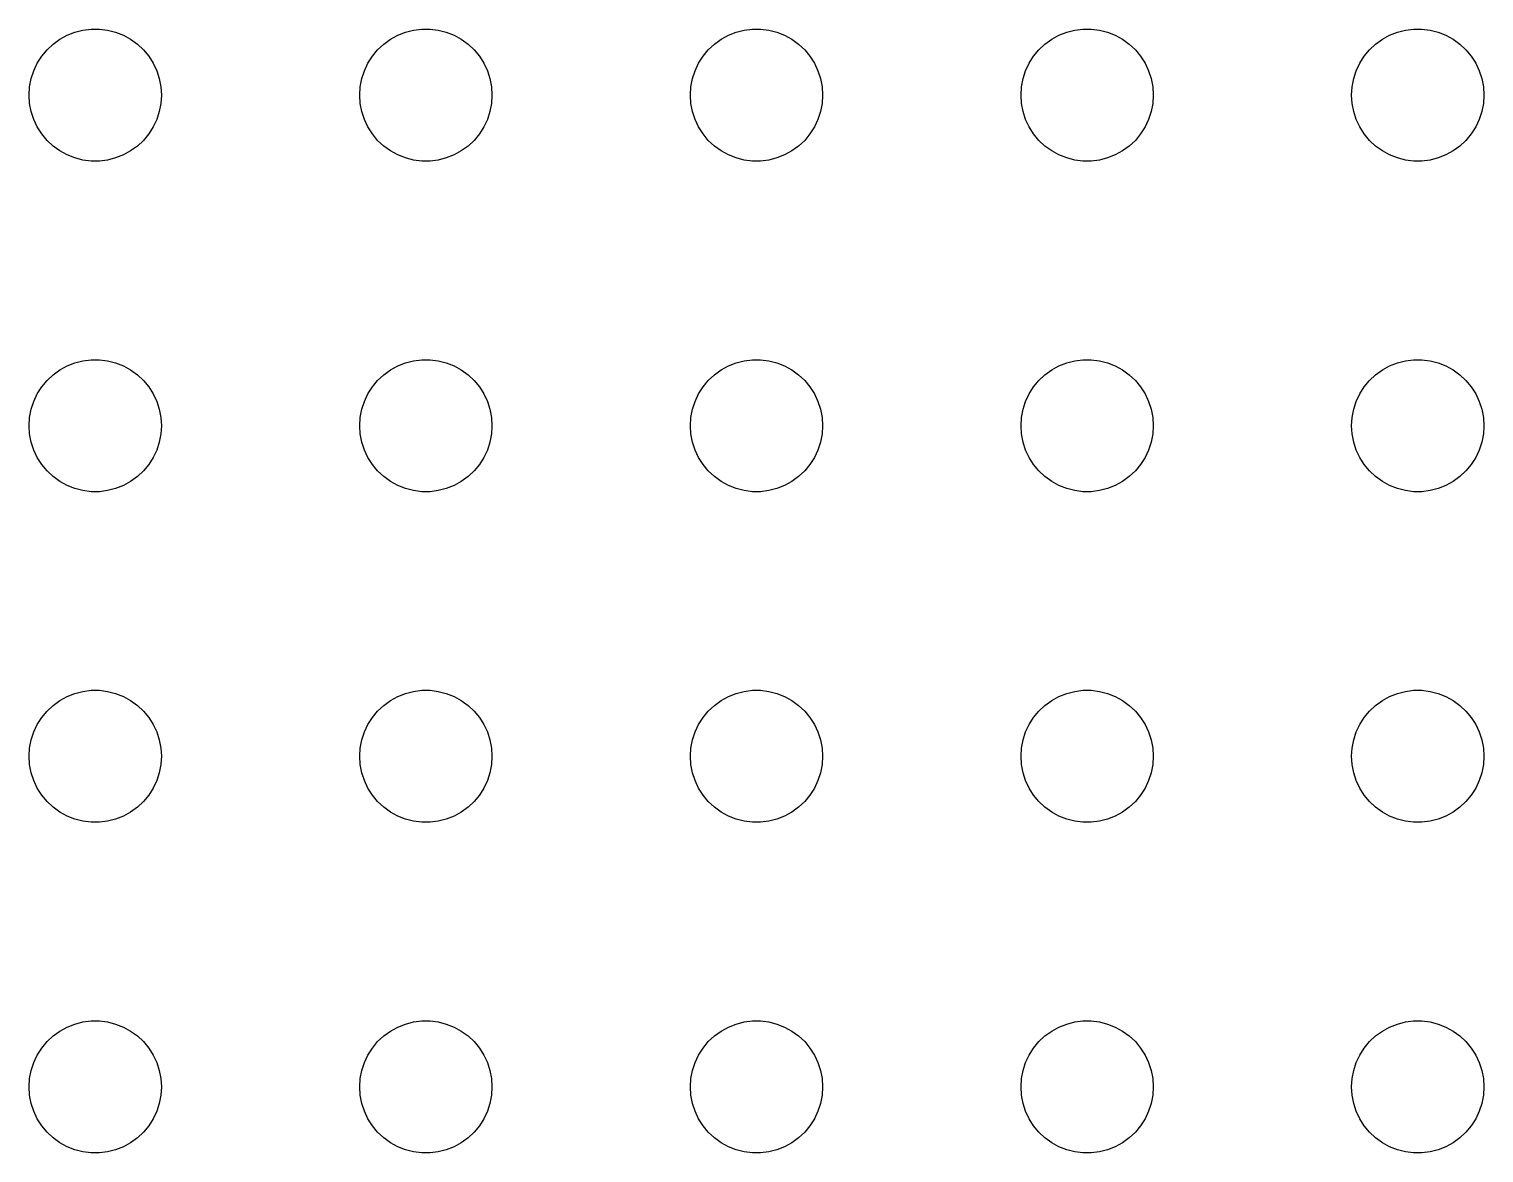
# Model space of a CAD drawing. Header units: metres. Extents: x -134 to 134, y 176 to 394.
# Drawn here: x -1.5 to 31.5, y 340.5 to 366 of the extents above; entities that cross this region are included whole.
import ezdxf

# ---------------------------------------------------------------- set-up
doc = ezdxf.new("R2010")
doc.units = ezdxf.units.M

msp = doc.modelspace()

# ---------------------------------------------------------------- linework, layer by layer
for p, q in [((-0.46352, 365.927), (-0.28107, 365.973)), ((-0.28107, 365.973), (-0.09418, 365.997)), ((-0.09418, 365.997), (0.09418, 365.997)), ((0.09418, 365.997), (0.28107, 365.973)), ((0.28107, 365.973), (0.46352, 365.927)), ((7.03647, 365.927), (7.21892, 365.973)), ((7.21892, 365.973), (7.40581, 365.997)), ((7.40581, 365.997), (7.59418, 365.997)), ((7.59418, 365.997), (7.78107, 365.973)), ((7.78107, 365.973), (7.96352, 365.927)), ((14.5365, 365.927), (14.7189, 365.973)), ((14.7189, 365.973), (14.9058, 365.997)), ((14.9058, 365.997), (15.0942, 365.997)), ((15.0942, 365.997), (15.2811, 365.973)), ((15.2811, 365.973), (15.4635, 365.927)), ((22.0365, 365.927), (22.2189, 365.973)), ((22.2189, 365.973), (22.4058, 365.997)), ((22.4058, 365.997), (22.5942, 365.997)), ((22.5942, 365.997), (22.7811, 365.973)), ((22.7811, 365.973), (22.9635, 365.927)), ((29.5365, 365.927), (29.7189, 365.973)), ((29.7189, 365.973), (29.9058, 365.997)), ((29.9058, 365.997), (30.0942, 365.997)), ((30.0942, 365.997), (30.2811, 365.973)), ((30.2811, 365.973), (30.4635, 365.927)), ((-1.09344, 365.527), (-0.95613, 365.656)), ((-0.95613, 365.656), (-0.80373, 365.766)), ((-0.80373, 365.766), (-0.63866, 365.857)), ((-0.63866, 365.857), (-0.46352, 365.927)), ((0.46352, 365.927), (0.63866, 365.857)), ((0.63866, 365.857), (0.80373, 365.766)), ((0.80373, 365.766), (0.95613, 365.656)), ((0.95613, 365.656), (1.09344, 365.527)), ((6.40654, 365.527), (6.54385, 365.656)), ((6.54385, 365.656), (6.69626, 365.766)), ((6.69626, 365.766), (6.86133, 365.857)), ((6.86133, 365.857), (7.03647, 365.927)), ((7.96352, 365.927), (8.13866, 365.857)), ((8.13866, 365.857), (8.30373, 365.766)), ((8.30373, 365.766), (8.45613, 365.656)), ((8.45613, 365.656), (8.59344, 365.527)), ((13.9065, 365.527), (14.0439, 365.656)), ((14.0439, 365.656), (14.1963, 365.766)), ((14.1963, 365.766), (14.3613, 365.857)), ((14.3613, 365.857), (14.5365, 365.927)), ((15.4635, 365.927), (15.6387, 365.857)), ((15.6387, 365.857), (15.8037, 365.766)), ((15.8037, 365.766), (15.9561, 365.656)), ((15.9561, 365.656), (16.0934, 365.527)), ((21.4065, 365.527), (21.5439, 365.656)), ((21.5439, 365.656), (21.6963, 365.766)), ((21.6963, 365.766), (21.8613, 365.857)), ((21.8613, 365.857), (22.0365, 365.927)), ((22.9635, 365.927), (23.1387, 365.857)), ((23.1387, 365.857), (23.3037, 365.766)), ((23.3037, 365.766), (23.4561, 365.656)), ((23.4561, 365.656), (23.5934, 365.527)), ((28.9065, 365.527), (29.0439, 365.656)), ((29.0439, 365.656), (29.1963, 365.766)), ((29.1963, 365.766), (29.3613, 365.857)), ((29.3613, 365.857), (29.5365, 365.927)), ((30.4635, 365.927), (30.6387, 365.857)), ((30.6387, 365.857), (30.8037, 365.766)), ((30.8037, 365.766), (30.9561, 365.656)), ((30.9561, 365.656), (31.0934, 365.527)), ((-1.31445, 365.223), (-1.21352, 365.382)), ((-1.21352, 365.382), (-1.09344, 365.527)), ((1.09344, 365.527), (1.21352, 365.382)), ((1.21352, 365.382), (1.31445, 365.223)), ((6.18553, 365.223), (6.28647, 365.382)), ((6.28647, 365.382), (6.40654, 365.527)), ((8.59344, 365.527), (8.71352, 365.382)), ((8.71352, 365.382), (8.81445, 365.223)), ((13.6855, 365.223), (13.7865, 365.382)), ((13.7865, 365.382), (13.9065, 365.527)), ((16.0934, 365.527), (16.2135, 365.382)), ((16.2135, 365.382), (16.3145, 365.223)), ((21.1855, 365.223), (21.2865, 365.382)), ((21.2865, 365.382), (21.4065, 365.527)), ((23.5934, 365.527), (23.7135, 365.382)), ((23.7135, 365.382), (23.8145, 365.223)), ((28.6855, 365.223), (28.7865, 365.382)), ((28.7865, 365.382), (28.9065, 365.527)), ((31.0934, 365.527), (31.2135, 365.382)), ((31.2135, 365.382), (31.3145, 365.223)), ((-1.45287, 364.873), (-1.39465, 365.052)), ((-1.39465, 365.052), (-1.31445, 365.223)), ((1.31445, 365.223), (1.39465, 365.052)), ((1.39465, 365.052), (1.45287, 364.873)), ((6.04712, 364.873), (6.10533, 365.052)), ((6.10533, 365.052), (6.18553, 365.223)), ((8.81445, 365.223), (8.89465, 365.052)), ((8.89465, 365.052), (8.95287, 364.873)), ((13.5471, 364.873), (13.6053, 365.052)), ((13.6053, 365.052), (13.6855, 365.223)), ((16.3145, 365.223), (16.3947, 365.052)), ((16.3947, 365.052), (16.4529, 364.873)), ((21.0471, 364.873), (21.1053, 365.052)), ((21.1053, 365.052), (21.1855, 365.223)), ((23.8145, 365.223), (23.8947, 365.052)), ((23.8947, 365.052), (23.9529, 364.873)), ((28.5471, 364.873), (28.6053, 365.052)), ((28.6053, 365.052), (28.6855, 365.223)), ((31.3145, 365.223), (31.3947, 365.052)), ((31.3947, 365.052), (31.4529, 364.873)), ((-1.5, 364.5), (-1.48816, 364.688)), ((-1.48816, 364.688), (-1.45287, 364.873)), ((1.45287, 364.873), (1.48816, 364.688)), ((1.48816, 364.688), (1.5, 364.5)), ((6, 364.5), (6.01183, 364.688)), ((6.01183, 364.688), (6.04712, 364.873)), ((8.95287, 364.873), (8.98816, 364.688)), ((8.98816, 364.688), (9, 364.5)), ((13.5, 364.5), (13.5118, 364.688)), ((13.5118, 364.688), (13.5471, 364.873)), ((16.4529, 364.873), (16.4882, 364.688)), ((16.4882, 364.688), (16.5, 364.5)), ((21, 364.5), (21.0118, 364.688)), ((21.0118, 364.688), (21.0471, 364.873)), ((23.9529, 364.873), (23.9882, 364.688)), ((23.9882, 364.688), (24, 364.5)), ((28.5, 364.5), (28.5118, 364.688)), ((28.5118, 364.688), (28.5471, 364.873)), ((31.4529, 364.873), (31.4882, 364.688)), ((31.4882, 364.688), (31.5, 364.5)), ((-1.48816, 364.312), (-1.5, 364.5)), ((1.5, 364.5), (1.48816, 364.312)), ((6.01183, 364.312), (6, 364.5)), ((9, 364.5), (8.98816, 364.312)), ((13.5118, 364.312), (13.5, 364.5)), ((16.5, 364.5), (16.4882, 364.312)), ((21.0118, 364.312), (21, 364.5)), ((24, 364.5), (23.9882, 364.312)), ((28.5118, 364.312), (28.5, 364.5)), ((31.5, 364.5), (31.4882, 364.312)), ((-1.45287, 364.127), (-1.48816, 364.312)), ((-1.39465, 363.948), (-1.45287, 364.127)), ((1.45287, 364.127), (1.39465, 363.948)), ((1.48816, 364.312), (1.45287, 364.127)), ((6.04712, 364.127), (6.01183, 364.312)), ((6.10533, 363.948), (6.04712, 364.127)), ((8.95287, 364.127), (8.89465, 363.948)), ((8.98816, 364.312), (8.95287, 364.127)), ((13.5471, 364.127), (13.5118, 364.312)), ((13.6053, 363.948), (13.5471, 364.127)), ((16.4529, 364.127), (16.3947, 363.948)), ((16.4882, 364.312), (16.4529, 364.127)), ((21.0471, 364.127), (21.0118, 364.312)), ((21.1053, 363.948), (21.0471, 364.127)), ((23.9529, 364.127), (23.8947, 363.948)), ((23.9882, 364.312), (23.9529, 364.127)), ((28.5471, 364.127), (28.5118, 364.312)), ((28.6053, 363.948), (28.5471, 364.127)), ((31.4529, 364.127), (31.3947, 363.948)), ((31.4882, 364.312), (31.4529, 364.127)), ((-1.31445, 363.777), (-1.39465, 363.948)), ((-1.21352, 363.618), (-1.31445, 363.777)), ((1.31445, 363.777), (1.21352, 363.618)), ((1.39465, 363.948), (1.31445, 363.777)), ((6.18553, 363.777), (6.10533, 363.948)), ((6.28647, 363.618), (6.18553, 363.777)), ((8.81445, 363.777), (8.71352, 363.618)), ((8.89465, 363.948), (8.81445, 363.777)), ((13.6855, 363.777), (13.6053, 363.948)), ((13.7865, 363.618), (13.6855, 363.777)), ((16.3145, 363.777), (16.2135, 363.618)), ((16.3947, 363.948), (16.3145, 363.777)), ((21.1855, 363.777), (21.1053, 363.948)), ((21.2865, 363.618), (21.1855, 363.777)), ((23.8145, 363.777), (23.7135, 363.618)), ((23.8947, 363.948), (23.8145, 363.777)), ((28.6855, 363.777), (28.6053, 363.948)), ((28.7865, 363.618), (28.6855, 363.777)), ((31.3145, 363.777), (31.2135, 363.618)), ((31.3947, 363.948), (31.3145, 363.777)), ((-1.09344, 363.473), (-1.21352, 363.618)), ((-0.95613, 363.344), (-1.09344, 363.473)), ((-0.80373, 363.234), (-0.95613, 363.344)), ((0.95613, 363.344), (0.80373, 363.234)), ((1.09344, 363.473), (0.95613, 363.344)), ((1.21352, 363.618), (1.09344, 363.473)), ((6.40654, 363.473), (6.28647, 363.618)), ((6.54385, 363.344), (6.40654, 363.473)), ((6.69626, 363.234), (6.54385, 363.344)), ((8.45613, 363.344), (8.30373, 363.234)), ((8.59344, 363.473), (8.45613, 363.344)), ((8.71352, 363.618), (8.59344, 363.473)), ((13.9065, 363.473), (13.7865, 363.618)), ((14.0439, 363.344), (13.9065, 363.473)), ((14.1963, 363.234), (14.0439, 363.344)), ((15.9561, 363.344), (15.8037, 363.234)), ((16.0934, 363.473), (15.9561, 363.344)), ((16.2135, 363.618), (16.0934, 363.473)), ((21.4065, 363.473), (21.2865, 363.618)), ((21.5439, 363.344), (21.4065, 363.473)), ((21.6963, 363.234), (21.5439, 363.344)), ((23.4561, 363.344), (23.3037, 363.234)), ((23.5934, 363.473), (23.4561, 363.344)), ((23.7135, 363.618), (23.5934, 363.473)), ((28.9065, 363.473), (28.7865, 363.618)), ((29.0439, 363.344), (28.9065, 363.473)), ((29.1963, 363.234), (29.0439, 363.344)), ((30.9561, 363.344), (30.8037, 363.234)), ((31.0934, 363.473), (30.9561, 363.344)), ((31.2135, 363.618), (31.0934, 363.473)), ((-0.63866, 363.143), (-0.80373, 363.234)), ((-0.46352, 363.073), (-0.63866, 363.143)), ((-0.28107, 363.027), (-0.46352, 363.073)), ((-0.09418, 363.003), (-0.28107, 363.027)), ((0.09418, 363.003), (-0.09418, 363.003)), ((0.28107, 363.027), (0.09418, 363.003)), ((0.46352, 363.073), (0.28107, 363.027)), ((0.63866, 363.143), (0.46352, 363.073)), ((0.80373, 363.234), (0.63866, 363.143)), ((6.86133, 363.143), (6.69626, 363.234)), ((7.03647, 363.073), (6.86133, 363.143)), ((7.21892, 363.027), (7.03647, 363.073)), ((7.40581, 363.003), (7.21892, 363.027)), ((7.59418, 363.003), (7.40581, 363.003)), ((7.78107, 363.027), (7.59418, 363.003)), ((7.96352, 363.073), (7.78107, 363.027)), ((8.13866, 363.143), (7.96352, 363.073)), ((8.30373, 363.234), (8.13866, 363.143)), ((14.3613, 363.143), (14.1963, 363.234)), ((14.5365, 363.073), (14.3613, 363.143)), ((14.7189, 363.027), (14.5365, 363.073)), ((14.9058, 363.003), (14.7189, 363.027)), ((15.0942, 363.003), (14.9058, 363.003)), ((15.2811, 363.027), (15.0942, 363.003)), ((15.4635, 363.073), (15.2811, 363.027)), ((15.6387, 363.143), (15.4635, 363.073)), ((15.8037, 363.234), (15.6387, 363.143)), ((21.8613, 363.143), (21.6963, 363.234)), ((22.0365, 363.073), (21.8613, 363.143)), ((22.2189, 363.027), (22.0365, 363.073)), ((22.4058, 363.003), (22.2189, 363.027)), ((22.5942, 363.003), (22.4058, 363.003)), ((22.7811, 363.027), (22.5942, 363.003)), ((22.9635, 363.073), (22.7811, 363.027)), ((23.1387, 363.143), (22.9635, 363.073)), ((23.3037, 363.234), (23.1387, 363.143)), ((29.3613, 363.143), (29.1963, 363.234)), ((29.5365, 363.073), (29.3613, 363.143)), ((29.7189, 363.027), (29.5365, 363.073)), ((29.9058, 363.003), (29.7189, 363.027)), ((30.0942, 363.003), (29.9058, 363.003)), ((30.2811, 363.027), (30.0942, 363.003)), ((30.4635, 363.073), (30.2811, 363.027)), ((30.6387, 363.143), (30.4635, 363.073)), ((30.8037, 363.234), (30.6387, 363.143)), ((-0.63866, 358.357), (-0.46352, 358.427)), ((-0.46352, 358.427), (-0.28107, 358.473)), ((-0.28107, 358.473), (-0.09418, 358.497)), ((-0.09418, 358.497), (0.09418, 358.497)), ((0.09418, 358.497), (0.28107, 358.473)), ((0.28107, 358.473), (0.46352, 358.427)), ((0.46352, 358.427), (0.63866, 358.357)), ((6.86133, 358.357), (7.03647, 358.427)), ((7.03647, 358.427), (7.21892, 358.473)), ((7.21892, 358.473), (7.40581, 358.497)), ((7.40581, 358.497), (7.59418, 358.497)), ((7.59418, 358.497), (7.78107, 358.473)), ((7.78107, 358.473), (7.96352, 358.427)), ((7.96352, 358.427), (8.13866, 358.357)), ((14.3613, 358.357), (14.5365, 358.427)), ((14.5365, 358.427), (14.7189, 358.473)), ((14.7189, 358.473), (14.9058, 358.497)), ((14.9058, 358.497), (15.0942, 358.497)), ((15.0942, 358.497), (15.2811, 358.473)), ((15.2811, 358.473), (15.4635, 358.427)), ((15.4635, 358.427), (15.6387, 358.357)), ((21.8613, 358.357), (22.0365, 358.427)), ((22.0365, 358.427), (22.2189, 358.473)), ((22.2189, 358.473), (22.4058, 358.497)), ((22.4058, 358.497), (22.5942, 358.497)), ((22.5942, 358.497), (22.7811, 358.473)), ((22.7811, 358.473), (22.9635, 358.427)), ((22.9635, 358.427), (23.1387, 358.357)), ((29.3613, 358.357), (29.5365, 358.427)), ((29.5365, 358.427), (29.7189, 358.473)), ((29.7189, 358.473), (29.9058, 358.497)), ((29.9058, 358.497), (30.0942, 358.497)), ((30.0942, 358.497), (30.2811, 358.473)), ((30.2811, 358.473), (30.4635, 358.427)), ((30.4635, 358.427), (30.6387, 358.357)), ((-1.09344, 358.027), (-0.95613, 358.156)), ((-0.95613, 358.156), (-0.80373, 358.266)), ((-0.80373, 358.266), (-0.63866, 358.357)), ((0.63866, 358.357), (0.80373, 358.266)), ((0.80373, 358.266), (0.95613, 358.156)), ((0.95613, 358.156), (1.09344, 358.027)), ((6.40654, 358.027), (6.54385, 358.156)), ((6.54385, 358.156), (6.69626, 358.266)), ((6.69626, 358.266), (6.86133, 358.357)), ((8.13866, 358.357), (8.30373, 358.266)), ((8.30373, 358.266), (8.45613, 358.156)), ((8.45613, 358.156), (8.59344, 358.027)), ((13.9065, 358.027), (14.0439, 358.156)), ((14.0439, 358.156), (14.1963, 358.266)), ((14.1963, 358.266), (14.3613, 358.357)), ((15.6387, 358.357), (15.8037, 358.266)), ((15.8037, 358.266), (15.9561, 358.156)), ((15.9561, 358.156), (16.0934, 358.027)), ((21.4065, 358.027), (21.5439, 358.156)), ((21.5439, 358.156), (21.6963, 358.266)), ((21.6963, 358.266), (21.8613, 358.357)), ((23.1387, 358.357), (23.3037, 358.266)), ((23.3037, 358.266), (23.4561, 358.156)), ((23.4561, 358.156), (23.5934, 358.027)), ((28.9065, 358.027), (29.0439, 358.156)), ((29.0439, 358.156), (29.1963, 358.266)), ((29.1963, 358.266), (29.3613, 358.357)), ((30.6387, 358.357), (30.8037, 358.266)), ((30.8037, 358.266), (30.9561, 358.156)), ((30.9561, 358.156), (31.0934, 358.027)), ((-1.39465, 357.552), (-1.31445, 357.723)), ((-1.31445, 357.723), (-1.21352, 357.882)), ((-1.21352, 357.882), (-1.09344, 358.027)), ((1.09344, 358.027), (1.21352, 357.882)), ((1.21352, 357.882), (1.31445, 357.723)), ((1.31445, 357.723), (1.39465, 357.552)), ((6.10533, 357.552), (6.18553, 357.723)), ((6.18553, 357.723), (6.28647, 357.882)), ((6.28647, 357.882), (6.40654, 358.027)), ((8.59344, 358.027), (8.71352, 357.882)), ((8.71352, 357.882), (8.81445, 357.723)), ((8.81445, 357.723), (8.89465, 357.552)), ((13.6053, 357.552), (13.6855, 357.723)), ((13.6855, 357.723), (13.7865, 357.882)), ((13.7865, 357.882), (13.9065, 358.027)), ((16.0934, 358.027), (16.2135, 357.882)), ((16.2135, 357.882), (16.3145, 357.723)), ((16.3145, 357.723), (16.3947, 357.552)), ((21.1053, 357.552), (21.1855, 357.723)), ((21.1855, 357.723), (21.2865, 357.882)), ((21.2865, 357.882), (21.4065, 358.027)), ((23.5934, 358.027), (23.7135, 357.882)), ((23.7135, 357.882), (23.8145, 357.723)), ((23.8145, 357.723), (23.8947, 357.552)), ((28.6053, 357.552), (28.6855, 357.723)), ((28.6855, 357.723), (28.7865, 357.882)), ((28.7865, 357.882), (28.9065, 358.027)), ((31.0934, 358.027), (31.2135, 357.882)), ((31.2135, 357.882), (31.3145, 357.723)), ((31.3145, 357.723), (31.3947, 357.552)), ((-1.45287, 357.373), (-1.39465, 357.552)), ((1.39465, 357.552), (1.45287, 357.373)), ((6.04712, 357.373), (6.10533, 357.552)), ((8.89465, 357.552), (8.95287, 357.373)), ((13.5471, 357.373), (13.6053, 357.552)), ((16.3947, 357.552), (16.4529, 357.373)), ((21.0471, 357.373), (21.1053, 357.552)), ((23.8947, 357.552), (23.9529, 357.373)), ((28.5471, 357.373), (28.6053, 357.552)), ((31.3947, 357.552), (31.4529, 357.373)), ((-1.5, 357), (-1.48816, 357.188)), ((-1.48816, 357.188), (-1.45287, 357.373)), ((1.45287, 357.373), (1.48816, 357.188)), ((1.48816, 357.188), (1.5, 357)), ((6, 357), (6.01183, 357.188)), ((6.01183, 357.188), (6.04712, 357.373)), ((8.95287, 357.373), (8.98816, 357.188)), ((8.98816, 357.188), (9, 357)), ((13.5, 357), (13.5118, 357.188)), ((13.5118, 357.188), (13.5471, 357.373)), ((16.4529, 357.373), (16.4882, 357.188)), ((16.4882, 357.188), (16.5, 357)), ((21, 357), (21.0118, 357.188)), ((21.0118, 357.188), (21.0471, 357.373)), ((23.9529, 357.373), (23.9882, 357.188)), ((23.9882, 357.188), (24, 357)), ((28.5, 357), (28.5118, 357.188)), ((28.5118, 357.188), (28.5471, 357.373)), ((31.4529, 357.373), (31.4882, 357.188)), ((31.4882, 357.188), (31.5, 357)), ((-1.48816, 356.812), (-1.5, 357)), ((-1.45287, 356.627), (-1.48816, 356.812)), ((1.48816, 356.812), (1.45287, 356.627)), ((1.5, 357), (1.48816, 356.812)), ((6.01183, 356.812), (6, 357)), ((6.04712, 356.627), (6.01183, 356.812)), ((8.98816, 356.812), (8.95287, 356.627)), ((9, 357), (8.98816, 356.812)), ((13.5118, 356.812), (13.5, 357)), ((13.5471, 356.627), (13.5118, 356.812)), ((16.4882, 356.812), (16.4529, 356.627)), ((16.5, 357), (16.4882, 356.812)), ((21.0118, 356.812), (21, 357)), ((21.0471, 356.627), (21.0118, 356.812)), ((23.9882, 356.812), (23.9529, 356.627)), ((24, 357), (23.9882, 356.812)), ((28.5118, 356.812), (28.5, 357)), ((28.5471, 356.627), (28.5118, 356.812)), ((31.4882, 356.812), (31.4529, 356.627)), ((31.5, 357), (31.4882, 356.812)), ((-1.39465, 356.448), (-1.45287, 356.627)), ((-1.31445, 356.277), (-1.39465, 356.448)), ((1.39465, 356.448), (1.31445, 356.277)), ((1.45287, 356.627), (1.39465, 356.448)), ((6.10533, 356.448), (6.04712, 356.627)), ((6.18553, 356.277), (6.10533, 356.448)), ((8.89465, 356.448), (8.81445, 356.277)), ((8.95287, 356.627), (8.89465, 356.448)), ((13.6053, 356.448), (13.5471, 356.627)), ((13.6855, 356.277), (13.6053, 356.448)), ((16.3947, 356.448), (16.3145, 356.277)), ((16.4529, 356.627), (16.3947, 356.448)), ((21.1053, 356.448), (21.0471, 356.627)), ((21.1855, 356.277), (21.1053, 356.448)), ((23.8947, 356.448), (23.8145, 356.277)), ((23.9529, 356.627), (23.8947, 356.448)), ((28.6053, 356.448), (28.5471, 356.627)), ((28.6855, 356.277), (28.6053, 356.448)), ((31.3947, 356.448), (31.3145, 356.277)), ((31.4529, 356.627), (31.3947, 356.448)), ((-1.21352, 356.118), (-1.31445, 356.277)), ((-1.09344, 355.973), (-1.21352, 356.118)), ((1.21352, 356.118), (1.09344, 355.973)), ((1.31445, 356.277), (1.21352, 356.118)), ((6.28647, 356.118), (6.18553, 356.277)), ((6.40654, 355.973), (6.28647, 356.118)), ((8.71352, 356.118), (8.59344, 355.973)), ((8.81445, 356.277), (8.71352, 356.118)), ((13.7865, 356.118), (13.6855, 356.277)), ((13.9065, 355.973), (13.7865, 356.118)), ((16.2135, 356.118), (16.0934, 355.973)), ((16.3145, 356.277), (16.2135, 356.118)), ((21.2865, 356.118), (21.1855, 356.277)), ((21.4065, 355.973), (21.2865, 356.118)), ((23.7135, 356.118), (23.5934, 355.973)), ((23.8145, 356.277), (23.7135, 356.118)), ((28.7865, 356.118), (28.6855, 356.277)), ((28.9065, 355.973), (28.7865, 356.118)), ((31.2135, 356.118), (31.0934, 355.973)), ((31.3145, 356.277), (31.2135, 356.118)), ((-0.95613, 355.844), (-1.09344, 355.973)), ((-0.80373, 355.734), (-0.95613, 355.844)), ((0.95613, 355.844), (0.80373, 355.734)), ((1.09344, 355.973), (0.95613, 355.844)), ((6.54385, 355.844), (6.40654, 355.973)), ((6.69626, 355.734), (6.54385, 355.844)), ((8.45613, 355.844), (8.30373, 355.734)), ((8.59344, 355.973), (8.45613, 355.844)), ((14.0439, 355.844), (13.9065, 355.973)), ((14.1963, 355.734), (14.0439, 355.844)), ((15.9561, 355.844), (15.8037, 355.734)), ((16.0934, 355.973), (15.9561, 355.844)), ((21.5439, 355.844), (21.4065, 355.973)), ((21.6963, 355.734), (21.5439, 355.844)), ((23.4561, 355.844), (23.3037, 355.734)), ((23.5934, 355.973), (23.4561, 355.844)), ((29.0439, 355.844), (28.9065, 355.973)), ((29.1963, 355.734), (29.0439, 355.844)), ((30.9561, 355.844), (30.8037, 355.734)), ((31.0934, 355.973), (30.9561, 355.844)), ((-0.63866, 355.643), (-0.80373, 355.734)), ((-0.46352, 355.573), (-0.63866, 355.643)), ((-0.28107, 355.527), (-0.46352, 355.573)), ((-0.09418, 355.503), (-0.28107, 355.527)), ((0.09418, 355.503), (-0.09418, 355.503)), ((0.28107, 355.527), (0.09418, 355.503)), ((0.46352, 355.573), (0.28107, 355.527)), ((0.63866, 355.643), (0.46352, 355.573)), ((0.80373, 355.734), (0.63866, 355.643)), ((6.86133, 355.643), (6.69626, 355.734)), ((7.03647, 355.573), (6.86133, 355.643)), ((7.21892, 355.527), (7.03647, 355.573)), ((7.40581, 355.503), (7.21892, 355.527)), ((7.59418, 355.503), (7.40581, 355.503)), ((7.78107, 355.527), (7.59418, 355.503)), ((7.96352, 355.573), (7.78107, 355.527)), ((8.13866, 355.643), (7.96352, 355.573)), ((8.30373, 355.734), (8.13866, 355.643)), ((14.3613, 355.643), (14.1963, 355.734)), ((14.5365, 355.573), (14.3613, 355.643)), ((14.7189, 355.527), (14.5365, 355.573)), ((14.9058, 355.503), (14.7189, 355.527)), ((15.0942, 355.503), (14.9058, 355.503)), ((15.2811, 355.527), (15.0942, 355.503)), ((15.4635, 355.573), (15.2811, 355.527)), ((15.6387, 355.643), (15.4635, 355.573)), ((15.8037, 355.734), (15.6387, 355.643)), ((21.8613, 355.643), (21.6963, 355.734)), ((22.0365, 355.573), (21.8613, 355.643)), ((22.2189, 355.527), (22.0365, 355.573)), ((22.4058, 355.503), (22.2189, 355.527)), ((22.5942, 355.503), (22.4058, 355.503)), ((22.7811, 355.527), (22.5942, 355.503)), ((22.9635, 355.573), (22.7811, 355.527)), ((23.1387, 355.643), (22.9635, 355.573)), ((23.3037, 355.734), (23.1387, 355.643)), ((29.3613, 355.643), (29.1963, 355.734)), ((29.5365, 355.573), (29.3613, 355.643)), ((29.7189, 355.527), (29.5365, 355.573)), ((29.9058, 355.503), (29.7189, 355.527)), ((30.0942, 355.503), (29.9058, 355.503)), ((30.2811, 355.527), (30.0942, 355.503)), ((30.4635, 355.573), (30.2811, 355.527)), ((30.6387, 355.643), (30.4635, 355.573)), ((30.8037, 355.734), (30.6387, 355.643)), ((-0.80373, 350.766), (-0.63866, 350.857)), ((-0.63866, 350.857), (-0.46352, 350.927)), ((-0.46352, 350.927), (-0.28107, 350.973)), ((-0.28107, 350.973), (-0.09418, 350.997)), ((-0.09418, 350.997), (0.09418, 350.997)), ((0.09418, 350.997), (0.28107, 350.973)), ((0.28107, 350.973), (0.46352, 350.927)), ((0.46352, 350.927), (0.63866, 350.857)), ((0.63866, 350.857), (0.80373, 350.766)), ((6.69626, 350.766), (6.86133, 350.857)), ((6.86133, 350.857), (7.03647, 350.927)), ((7.03647, 350.927), (7.21892, 350.973)), ((7.21892, 350.973), (7.40581, 350.997)), ((7.40581, 350.997), (7.59418, 350.997)), ((7.59418, 350.997), (7.78107, 350.973)), ((7.78107, 350.973), (7.96352, 350.927)), ((7.96352, 350.927), (8.13866, 350.857)), ((8.13866, 350.857), (8.30373, 350.766)), ((14.1963, 350.766), (14.3613, 350.857)), ((14.3613, 350.857), (14.5365, 350.927)), ((14.5365, 350.927), (14.7189, 350.973)), ((14.7189, 350.973), (14.9058, 350.997)), ((14.9058, 350.997), (15.0942, 350.997)), ((15.0942, 350.997), (15.2811, 350.973)), ((15.2811, 350.973), (15.4635, 350.927)), ((15.4635, 350.927), (15.6387, 350.857)), ((15.6387, 350.857), (15.8037, 350.766)), ((21.6963, 350.766), (21.8613, 350.857)), ((21.8613, 350.857), (22.0365, 350.927)), ((22.0365, 350.927), (22.2189, 350.973)), ((22.2189, 350.973), (22.4058, 350.997)), ((22.4058, 350.997), (22.5942, 350.997)), ((22.5942, 350.997), (22.7811, 350.973)), ((22.7811, 350.973), (22.9635, 350.927)), ((22.9635, 350.927), (23.1387, 350.857)), ((23.1387, 350.857), (23.3037, 350.766)), ((29.1963, 350.766), (29.3613, 350.857)), ((29.3613, 350.857), (29.5365, 350.927)), ((29.5365, 350.927), (29.7189, 350.973)), ((29.7189, 350.973), (29.9058, 350.997)), ((29.9058, 350.997), (30.0942, 350.997)), ((30.0942, 350.997), (30.2811, 350.973)), ((30.2811, 350.973), (30.4635, 350.927)), ((30.4635, 350.927), (30.6387, 350.857)), ((30.6387, 350.857), (30.8037, 350.766)), ((-1.21352, 350.382), (-1.09344, 350.527)), ((-1.09344, 350.527), (-0.95613, 350.656)), ((-0.95613, 350.656), (-0.80373, 350.766)), ((0.80373, 350.766), (0.95613, 350.656)), ((0.95613, 350.656), (1.09344, 350.527)), ((1.09344, 350.527), (1.21352, 350.382)), ((6.28647, 350.382), (6.40654, 350.527)), ((6.40654, 350.527), (6.54385, 350.656)), ((6.54385, 350.656), (6.69626, 350.766)), ((8.30373, 350.766), (8.45613, 350.656)), ((8.45613, 350.656), (8.59344, 350.527)), ((8.59344, 350.527), (8.71352, 350.382)), ((13.7865, 350.382), (13.9065, 350.527)), ((13.9065, 350.527), (14.0439, 350.656)), ((14.0439, 350.656), (14.1963, 350.766)), ((15.8037, 350.766), (15.9561, 350.656)), ((15.9561, 350.656), (16.0934, 350.527)), ((16.0934, 350.527), (16.2135, 350.382)), ((21.2865, 350.382), (21.4065, 350.527)), ((21.4065, 350.527), (21.5439, 350.656)), ((21.5439, 350.656), (21.6963, 350.766)), ((23.3037, 350.766), (23.4561, 350.656)), ((23.4561, 350.656), (23.5934, 350.527)), ((23.5934, 350.527), (23.7135, 350.382)), ((28.7865, 350.382), (28.9065, 350.527)), ((28.9065, 350.527), (29.0439, 350.656)), ((29.0439, 350.656), (29.1963, 350.766)), ((30.8037, 350.766), (30.9561, 350.656)), ((30.9561, 350.656), (31.0934, 350.527)), ((31.0934, 350.527), (31.2135, 350.382)), ((-1.39465, 350.052), (-1.31445, 350.223)), ((-1.31445, 350.223), (-1.21352, 350.382)), ((1.21352, 350.382), (1.31445, 350.223)), ((1.31445, 350.223), (1.39465, 350.052)), ((6.10533, 350.052), (6.18553, 350.223)), ((6.18553, 350.223), (6.28647, 350.382)), ((8.71352, 350.382), (8.81445, 350.223)), ((8.81445, 350.223), (8.89465, 350.052)), ((13.6053, 350.052), (13.6855, 350.223)), ((13.6855, 350.223), (13.7865, 350.382)), ((16.2135, 350.382), (16.3145, 350.223)), ((16.3145, 350.223), (16.3947, 350.052)), ((21.1053, 350.052), (21.1855, 350.223)), ((21.1855, 350.223), (21.2865, 350.382)), ((23.7135, 350.382), (23.8145, 350.223)), ((23.8145, 350.223), (23.8947, 350.052)), ((28.6053, 350.052), (28.6855, 350.223)), ((28.6855, 350.223), (28.7865, 350.382)), ((31.2135, 350.382), (31.3145, 350.223)), ((31.3145, 350.223), (31.3947, 350.052)), ((-1.48816, 349.688), (-1.45287, 349.873)), ((-1.45287, 349.873), (-1.39465, 350.052)), ((1.39465, 350.052), (1.45287, 349.873)), ((1.45287, 349.873), (1.48816, 349.688)), ((6.01183, 349.688), (6.04712, 349.873)), ((6.04712, 349.873), (6.10533, 350.052)), ((8.89465, 350.052), (8.95287, 349.873)), ((8.95287, 349.873), (8.98816, 349.688)), ((13.5118, 349.688), (13.5471, 349.873)), ((13.5471, 349.873), (13.6053, 350.052)), ((16.3947, 350.052), (16.4529, 349.873)), ((16.4529, 349.873), (16.4882, 349.688)), ((21.0118, 349.688), (21.0471, 349.873)), ((21.0471, 349.873), (21.1053, 350.052)), ((23.8947, 350.052), (23.9529, 349.873)), ((23.9529, 349.873), (23.9882, 349.688)), ((28.5118, 349.688), (28.5471, 349.873)), ((28.5471, 349.873), (28.6053, 350.052)), ((31.3947, 350.052), (31.4529, 349.873)), ((31.4529, 349.873), (31.4882, 349.688)), ((-1.5, 349.5), (-1.48816, 349.688)), ((-1.48816, 349.312), (-1.5, 349.5)), ((1.48816, 349.688), (1.5, 349.5)), ((1.5, 349.5), (1.48816, 349.312)), ((6, 349.5), (6.01183, 349.688)), ((6.01183, 349.312), (6, 349.5)), ((8.98816, 349.688), (9, 349.5)), ((9, 349.5), (8.98816, 349.312)), ((13.5, 349.5), (13.5118, 349.688)), ((13.5118, 349.312), (13.5, 349.5)), ((16.4882, 349.688), (16.5, 349.5)), ((16.5, 349.5), (16.4882, 349.312)), ((21, 349.5), (21.0118, 349.688)), ((21.0118, 349.312), (21, 349.5)), ((23.9882, 349.688), (24, 349.5)), ((24, 349.5), (23.9882, 349.312)), ((28.5, 349.5), (28.5118, 349.688)), ((28.5118, 349.312), (28.5, 349.5)), ((31.4882, 349.688), (31.5, 349.5)), ((31.5, 349.5), (31.4882, 349.312)), ((-1.45287, 349.127), (-1.48816, 349.312)), ((1.48816, 349.312), (1.45287, 349.127)), ((6.04712, 349.127), (6.01183, 349.312)), ((8.98816, 349.312), (8.95287, 349.127)), ((13.5471, 349.127), (13.5118, 349.312)), ((16.4882, 349.312), (16.4529, 349.127)), ((21.0471, 349.127), (21.0118, 349.312)), ((23.9882, 349.312), (23.9529, 349.127)), ((28.5471, 349.127), (28.5118, 349.312)), ((31.4882, 349.312), (31.4529, 349.127)), ((-1.39465, 348.948), (-1.45287, 349.127)), ((-1.31445, 348.777), (-1.39465, 348.948)), ((1.39465, 348.948), (1.31445, 348.777)), ((1.45287, 349.127), (1.39465, 348.948)), ((6.10533, 348.948), (6.04712, 349.127)), ((6.18553, 348.777), (6.10533, 348.948)), ((8.89465, 348.948), (8.81445, 348.777)), ((8.95287, 349.127), (8.89465, 348.948)), ((13.6053, 348.948), (13.5471, 349.127)), ((13.6855, 348.777), (13.6053, 348.948)), ((16.3947, 348.948), (16.3145, 348.777)), ((16.4529, 349.127), (16.3947, 348.948)), ((21.1053, 348.948), (21.0471, 349.127)), ((21.1855, 348.777), (21.1053, 348.948)), ((23.8947, 348.948), (23.8145, 348.777)), ((23.9529, 349.127), (23.8947, 348.948)), ((28.6053, 348.948), (28.5471, 349.127)), ((28.6855, 348.777), (28.6053, 348.948)), ((31.3947, 348.948), (31.3145, 348.777)), ((31.4529, 349.127), (31.3947, 348.948)), ((-1.21352, 348.618), (-1.31445, 348.777)), ((-1.09344, 348.473), (-1.21352, 348.618)), ((1.21352, 348.618), (1.09344, 348.473)), ((1.31445, 348.777), (1.21352, 348.618)), ((6.28647, 348.618), (6.18553, 348.777)), ((6.40654, 348.473), (6.28647, 348.618)), ((8.71352, 348.618), (8.59344, 348.473)), ((8.81445, 348.777), (8.71352, 348.618)), ((13.7865, 348.618), (13.6855, 348.777)), ((13.9065, 348.473), (13.7865, 348.618)), ((16.2135, 348.618), (16.0934, 348.473)), ((16.3145, 348.777), (16.2135, 348.618)), ((21.2865, 348.618), (21.1855, 348.777)), ((21.4065, 348.473), (21.2865, 348.618)), ((23.7135, 348.618), (23.5934, 348.473)), ((23.8145, 348.777), (23.7135, 348.618)), ((28.7865, 348.618), (28.6855, 348.777)), ((28.9065, 348.473), (28.7865, 348.618)), ((31.2135, 348.618), (31.0934, 348.473)), ((31.3145, 348.777), (31.2135, 348.618)), ((-0.95613, 348.344), (-1.09344, 348.473)), ((-0.80373, 348.234), (-0.95613, 348.344)), ((-0.63866, 348.143), (-0.80373, 348.234)), ((0.80373, 348.234), (0.63866, 348.143)), ((0.95613, 348.344), (0.80373, 348.234)), ((1.09344, 348.473), (0.95613, 348.344)), ((6.54385, 348.344), (6.40654, 348.473)), ((6.69626, 348.234), (6.54385, 348.344)), ((6.86133, 348.143), (6.69626, 348.234)), ((8.30373, 348.234), (8.13866, 348.143)), ((8.45613, 348.344), (8.30373, 348.234)), ((8.59344, 348.473), (8.45613, 348.344)), ((14.0439, 348.344), (13.9065, 348.473)), ((14.1963, 348.234), (14.0439, 348.344)), ((14.3613, 348.143), (14.1963, 348.234)), ((15.8037, 348.234), (15.6387, 348.143)), ((15.9561, 348.344), (15.8037, 348.234)), ((16.0934, 348.473), (15.9561, 348.344)), ((21.5439, 348.344), (21.4065, 348.473)), ((21.6963, 348.234), (21.5439, 348.344)), ((21.8613, 348.143), (21.6963, 348.234)), ((23.3037, 348.234), (23.1387, 348.143)), ((23.4561, 348.344), (23.3037, 348.234)), ((23.5934, 348.473), (23.4561, 348.344)), ((29.0439, 348.344), (28.9065, 348.473)), ((29.1963, 348.234), (29.0439, 348.344)), ((29.3613, 348.143), (29.1963, 348.234)), ((30.8037, 348.234), (30.6387, 348.143)), ((30.9561, 348.344), (30.8037, 348.234)), ((31.0934, 348.473), (30.9561, 348.344)), ((-0.46352, 348.073), (-0.63866, 348.143)), ((-0.28107, 348.027), (-0.46352, 348.073)), ((-0.09418, 348.003), (-0.28107, 348.027)), ((0.09418, 348.003), (-0.09418, 348.003)), ((0.28107, 348.027), (0.09418, 348.003)), ((0.46352, 348.073), (0.28107, 348.027)), ((0.63866, 348.143), (0.46352, 348.073)), ((7.03647, 348.073), (6.86133, 348.143)), ((7.21892, 348.027), (7.03647, 348.073)), ((7.40581, 348.003), (7.21892, 348.027)), ((7.59418, 348.003), (7.40581, 348.003)), ((7.78107, 348.027), (7.59418, 348.003)), ((7.96352, 348.073), (7.78107, 348.027)), ((8.13866, 348.143), (7.96352, 348.073)), ((14.5365, 348.073), (14.3613, 348.143)), ((14.7189, 348.027), (14.5365, 348.073)), ((14.9058, 348.003), (14.7189, 348.027)), ((15.0942, 348.003), (14.9058, 348.003)), ((15.2811, 348.027), (15.0942, 348.003)), ((15.4635, 348.073), (15.2811, 348.027)), ((15.6387, 348.143), (15.4635, 348.073)), ((22.0365, 348.073), (21.8613, 348.143)), ((22.2189, 348.027), (22.0365, 348.073)), ((22.4058, 348.003), (22.2189, 348.027)), ((22.5942, 348.003), (22.4058, 348.003)), ((22.7811, 348.027), (22.5942, 348.003)), ((22.9635, 348.073), (22.7811, 348.027)), ((23.1387, 348.143), (22.9635, 348.073)), ((29.5365, 348.073), (29.3613, 348.143)), ((29.7189, 348.027), (29.5365, 348.073)), ((29.9058, 348.003), (29.7189, 348.027)), ((30.0942, 348.003), (29.9058, 348.003)), ((30.2811, 348.027), (30.0942, 348.003)), ((30.4635, 348.073), (30.2811, 348.027)), ((30.6387, 348.143), (30.4635, 348.073)), ((-0.95613, 343.156), (-0.80373, 343.266)), ((-0.80373, 343.266), (-0.63866, 343.357)), ((-0.63866, 343.357), (-0.46352, 343.427)), ((-0.46352, 343.427), (-0.28107, 343.473)), ((-0.28107, 343.473), (-0.09418, 343.497)), ((-0.09418, 343.497), (0.09418, 343.497)), ((0.09418, 343.497), (0.28107, 343.473)), ((0.28107, 343.473), (0.46352, 343.427)), ((0.46352, 343.427), (0.63866, 343.357)), ((0.63866, 343.357), (0.80373, 343.266)), ((0.80373, 343.266), (0.95613, 343.156)), ((6.54385, 343.156), (6.69626, 343.266)), ((6.69626, 343.266), (6.86133, 343.357)), ((6.86133, 343.357), (7.03647, 343.427)), ((7.03647, 343.427), (7.21892, 343.473)), ((7.21892, 343.473), (7.40581, 343.497)), ((7.40581, 343.497), (7.59418, 343.497)), ((7.59418, 343.497), (7.78107, 343.473)), ((7.78107, 343.473), (7.96352, 343.427)), ((7.96352, 343.427), (8.13866, 343.357)), ((8.13866, 343.357), (8.30373, 343.266)), ((8.30373, 343.266), (8.45613, 343.156)), ((14.0439, 343.156), (14.1963, 343.266)), ((14.1963, 343.266), (14.3613, 343.357)), ((14.3613, 343.357), (14.5365, 343.427)), ((14.5365, 343.427), (14.7189, 343.473)), ((14.7189, 343.473), (14.9058, 343.497)), ((14.9058, 343.497), (15.0942, 343.497)), ((15.0942, 343.497), (15.2811, 343.473)), ((15.2811, 343.473), (15.4635, 343.427)), ((15.4635, 343.427), (15.6387, 343.357)), ((15.6387, 343.357), (15.8037, 343.266)), ((15.8037, 343.266), (15.9561, 343.156)), ((21.5439, 343.156), (21.6963, 343.266)), ((21.6963, 343.266), (21.8613, 343.357)), ((21.8613, 343.357), (22.0365, 343.427)), ((22.0365, 343.427), (22.2189, 343.473)), ((22.2189, 343.473), (22.4058, 343.497)), ((22.4058, 343.497), (22.5942, 343.497)), ((22.5942, 343.497), (22.7811, 343.473)), ((22.7811, 343.473), (22.9635, 343.427)), ((22.9635, 343.427), (23.1387, 343.357)), ((23.1387, 343.357), (23.3037, 343.266)), ((23.3037, 343.266), (23.4561, 343.156)), ((29.0439, 343.156), (29.1963, 343.266)), ((29.1963, 343.266), (29.3613, 343.357)), ((29.3613, 343.357), (29.5365, 343.427)), ((29.5365, 343.427), (29.7189, 343.473)), ((29.7189, 343.473), (29.9058, 343.497)), ((29.9058, 343.497), (30.0942, 343.497)), ((30.0942, 343.497), (30.2811, 343.473)), ((30.2811, 343.473), (30.4635, 343.427)), ((30.4635, 343.427), (30.6387, 343.357)), ((30.6387, 343.357), (30.8037, 343.266)), ((30.8037, 343.266), (30.9561, 343.156)), ((-1.31445, 342.723), (-1.21352, 342.882)), ((-1.21352, 342.882), (-1.09344, 343.027)), ((-1.09344, 343.027), (-0.95613, 343.156)), ((0.95613, 343.156), (1.09344, 343.027)), ((1.09344, 343.027), (1.21352, 342.882)), ((1.21352, 342.882), (1.31445, 342.723)), ((6.18553, 342.723), (6.28647, 342.882)), ((6.28647, 342.882), (6.40654, 343.027)), ((6.40654, 343.027), (6.54385, 343.156)), ((8.45613, 343.156), (8.59344, 343.027)), ((8.59344, 343.027), (8.71352, 342.882)), ((8.71352, 342.882), (8.81445, 342.723)), ((13.6855, 342.723), (13.7865, 342.882)), ((13.7865, 342.882), (13.9065, 343.027)), ((13.9065, 343.027), (14.0439, 343.156)), ((15.9561, 343.156), (16.0934, 343.027)), ((16.0934, 343.027), (16.2135, 342.882)), ((16.2135, 342.882), (16.3145, 342.723)), ((21.1855, 342.723), (21.2865, 342.882)), ((21.2865, 342.882), (21.4065, 343.027)), ((21.4065, 343.027), (21.5439, 343.156)), ((23.4561, 343.156), (23.5934, 343.027)), ((23.5934, 343.027), (23.7135, 342.882)), ((23.7135, 342.882), (23.8145, 342.723)), ((28.6855, 342.723), (28.7865, 342.882)), ((28.7865, 342.882), (28.9065, 343.027)), ((28.9065, 343.027), (29.0439, 343.156)), ((30.9561, 343.156), (31.0934, 343.027)), ((31.0934, 343.027), (31.2135, 342.882)), ((31.2135, 342.882), (31.3145, 342.723)), ((-1.45287, 342.373), (-1.39465, 342.552)), ((-1.39465, 342.552), (-1.31445, 342.723)), ((1.31445, 342.723), (1.39465, 342.552)), ((1.39465, 342.552), (1.45287, 342.373)), ((6.04712, 342.373), (6.10533, 342.552)), ((6.10533, 342.552), (6.18553, 342.723)), ((8.81445, 342.723), (8.89465, 342.552)), ((8.89465, 342.552), (8.95287, 342.373)), ((13.5471, 342.373), (13.6053, 342.552)), ((13.6053, 342.552), (13.6855, 342.723)), ((16.3145, 342.723), (16.3947, 342.552)), ((16.3947, 342.552), (16.4529, 342.373)), ((21.0471, 342.373), (21.1053, 342.552)), ((21.1053, 342.552), (21.1855, 342.723)), ((23.8145, 342.723), (23.8947, 342.552)), ((23.8947, 342.552), (23.9529, 342.373)), ((28.5471, 342.373), (28.6053, 342.552)), ((28.6053, 342.552), (28.6855, 342.723)), ((31.3145, 342.723), (31.3947, 342.552)), ((31.3947, 342.552), (31.4529, 342.373)), ((-1.48816, 342.188), (-1.45287, 342.373)), ((1.45287, 342.373), (1.48816, 342.188)), ((6.01183, 342.188), (6.04712, 342.373)), ((8.95287, 342.373), (8.98816, 342.188)), ((13.5118, 342.188), (13.5471, 342.373)), ((16.4529, 342.373), (16.4882, 342.188)), ((21.0118, 342.188), (21.0471, 342.373)), ((23.9529, 342.373), (23.9882, 342.188)), ((28.5118, 342.188), (28.5471, 342.373)), ((31.4529, 342.373), (31.4882, 342.188)), ((-1.5, 342), (-1.48816, 342.188)), ((-1.48816, 341.812), (-1.5, 342)), ((1.48816, 342.188), (1.5, 342)), ((1.5, 342), (1.48816, 341.812)), ((6, 342), (6.01183, 342.188)), ((6.01183, 341.812), (6, 342)), ((8.98816, 342.188), (9, 342)), ((9, 342), (8.98816, 341.812)), ((13.5, 342), (13.5118, 342.188)), ((13.5118, 341.812), (13.5, 342)), ((16.4882, 342.188), (16.5, 342)), ((16.5, 342), (16.4882, 341.812)), ((21, 342), (21.0118, 342.188)), ((21.0118, 341.812), (21, 342)), ((23.9882, 342.188), (24, 342)), ((24, 342), (23.9882, 341.812)), ((28.5, 342), (28.5118, 342.188)), ((28.5118, 341.812), (28.5, 342)), ((31.4882, 342.188), (31.5, 342)), ((31.5, 342), (31.4882, 341.812)), ((-1.45287, 341.627), (-1.48816, 341.812)), ((-1.39465, 341.448), (-1.45287, 341.627)), ((1.45287, 341.627), (1.39465, 341.448)), ((1.48816, 341.812), (1.45287, 341.627)), ((6.04712, 341.627), (6.01183, 341.812)), ((6.10533, 341.448), (6.04712, 341.627)), ((8.95287, 341.627), (8.89465, 341.448)), ((8.98816, 341.812), (8.95287, 341.627)), ((13.5471, 341.627), (13.5118, 341.812)), ((13.6053, 341.448), (13.5471, 341.627)), ((16.4529, 341.627), (16.3947, 341.448)), ((16.4882, 341.812), (16.4529, 341.627)), ((21.0471, 341.627), (21.0118, 341.812)), ((21.1053, 341.448), (21.0471, 341.627)), ((23.9529, 341.627), (23.8947, 341.448)), ((23.9882, 341.812), (23.9529, 341.627)), ((28.5471, 341.627), (28.5118, 341.812)), ((28.6053, 341.448), (28.5471, 341.627)), ((31.4529, 341.627), (31.3947, 341.448)), ((31.4882, 341.812), (31.4529, 341.627)), ((-1.31445, 341.277), (-1.39465, 341.448)), ((-1.21352, 341.118), (-1.31445, 341.277)), ((1.31445, 341.277), (1.21352, 341.118)), ((1.39465, 341.448), (1.31445, 341.277)), ((6.18553, 341.277), (6.10533, 341.448)), ((6.28647, 341.118), (6.18553, 341.277)), ((8.81445, 341.277), (8.71352, 341.118)), ((8.89465, 341.448), (8.81445, 341.277)), ((13.6855, 341.277), (13.6053, 341.448)), ((13.7865, 341.118), (13.6855, 341.277)), ((16.3145, 341.277), (16.2135, 341.118)), ((16.3947, 341.448), (16.3145, 341.277)), ((21.1855, 341.277), (21.1053, 341.448)), ((21.2865, 341.118), (21.1855, 341.277)), ((23.8145, 341.277), (23.7135, 341.118)), ((23.8947, 341.448), (23.8145, 341.277)), ((28.6855, 341.277), (28.6053, 341.448)), ((28.7865, 341.118), (28.6855, 341.277)), ((31.3145, 341.277), (31.2135, 341.118)), ((31.3947, 341.448), (31.3145, 341.277)), ((-1.09344, 340.973), (-1.21352, 341.118)), ((-0.95613, 340.844), (-1.09344, 340.973)), ((1.09344, 340.973), (0.95613, 340.844)), ((1.21352, 341.118), (1.09344, 340.973)), ((6.40654, 340.973), (6.28647, 341.118)), ((6.54385, 340.844), (6.40654, 340.973)), ((8.59344, 340.973), (8.45613, 340.844)), ((8.71352, 341.118), (8.59344, 340.973)), ((13.9065, 340.973), (13.7865, 341.118)), ((14.0439, 340.844), (13.9065, 340.973)), ((16.0934, 340.973), (15.9561, 340.844)), ((16.2135, 341.118), (16.0934, 340.973)), ((21.4065, 340.973), (21.2865, 341.118)), ((21.5439, 340.844), (21.4065, 340.973)), ((23.5934, 340.973), (23.4561, 340.844)), ((23.7135, 341.118), (23.5934, 340.973)), ((28.9065, 340.973), (28.7865, 341.118)), ((29.0439, 340.844), (28.9065, 340.973)), ((31.0934, 340.973), (30.9561, 340.844)), ((31.2135, 341.118), (31.0934, 340.973)), ((-0.80373, 340.734), (-0.95613, 340.844)), ((-0.63866, 340.643), (-0.80373, 340.734)), ((-0.46352, 340.573), (-0.63866, 340.643)), ((-0.28107, 340.527), (-0.46352, 340.573)), ((0.46352, 340.573), (0.28107, 340.527)), ((0.63866, 340.643), (0.46352, 340.573)), ((0.80373, 340.734), (0.63866, 340.643)), ((0.95613, 340.844), (0.80373, 340.734)), ((6.69626, 340.734), (6.54385, 340.844)), ((6.86133, 340.643), (6.69626, 340.734)), ((7.03647, 340.573), (6.86133, 340.643)), ((7.21892, 340.527), (7.03647, 340.573)), ((7.96352, 340.573), (7.78107, 340.527)), ((8.13866, 340.643), (7.96352, 340.573)), ((8.30373, 340.734), (8.13866, 340.643)), ((8.45613, 340.844), (8.30373, 340.734)), ((14.1963, 340.734), (14.0439, 340.844)), ((14.3613, 340.643), (14.1963, 340.734)), ((14.5365, 340.573), (14.3613, 340.643)), ((14.7189, 340.527), (14.5365, 340.573)), ((15.4635, 340.573), (15.2811, 340.527)), ((15.6387, 340.643), (15.4635, 340.573)), ((15.8037, 340.734), (15.6387, 340.643)), ((15.9561, 340.844), (15.8037, 340.734)), ((21.6963, 340.734), (21.5439, 340.844)), ((21.8613, 340.643), (21.6963, 340.734)), ((22.0365, 340.573), (21.8613, 340.643)), ((22.2189, 340.527), (22.0365, 340.573)), ((22.9635, 340.573), (22.7811, 340.527)), ((23.1387, 340.643), (22.9635, 340.573)), ((23.3037, 340.734), (23.1387, 340.643)), ((23.4561, 340.844), (23.3037, 340.734)), ((29.1963, 340.734), (29.0439, 340.844)), ((29.3613, 340.643), (29.1963, 340.734)), ((29.5365, 340.573), (29.3613, 340.643)), ((29.7189, 340.527), (29.5365, 340.573)), ((30.4635, 340.573), (30.2811, 340.527)), ((30.6387, 340.643), (30.4635, 340.573)), ((30.8037, 340.734), (30.6387, 340.643)), ((30.9561, 340.844), (30.8037, 340.734)), ((-0.09418, 340.503), (-0.28107, 340.527)), ((0.09418, 340.503), (-0.09418, 340.503)), ((0.28107, 340.527), (0.09418, 340.503)), ((7.40581, 340.503), (7.21892, 340.527)), ((7.59418, 340.503), (7.40581, 340.503)), ((7.78107, 340.527), (7.59418, 340.503)), ((14.9058, 340.503), (14.7189, 340.527)), ((15.0942, 340.503), (14.9058, 340.503)), ((15.2811, 340.527), (15.0942, 340.503)), ((22.4058, 340.503), (22.2189, 340.527)), ((22.5942, 340.503), (22.4058, 340.503)), ((22.7811, 340.527), (22.5942, 340.503)), ((29.9058, 340.503), (29.7189, 340.527)), ((30.0942, 340.503), (29.9058, 340.503)), ((30.2811, 340.527), (30.0942, 340.503))]:
    msp.add_line(p, q)

doc.saveas('drawing.dxf')
